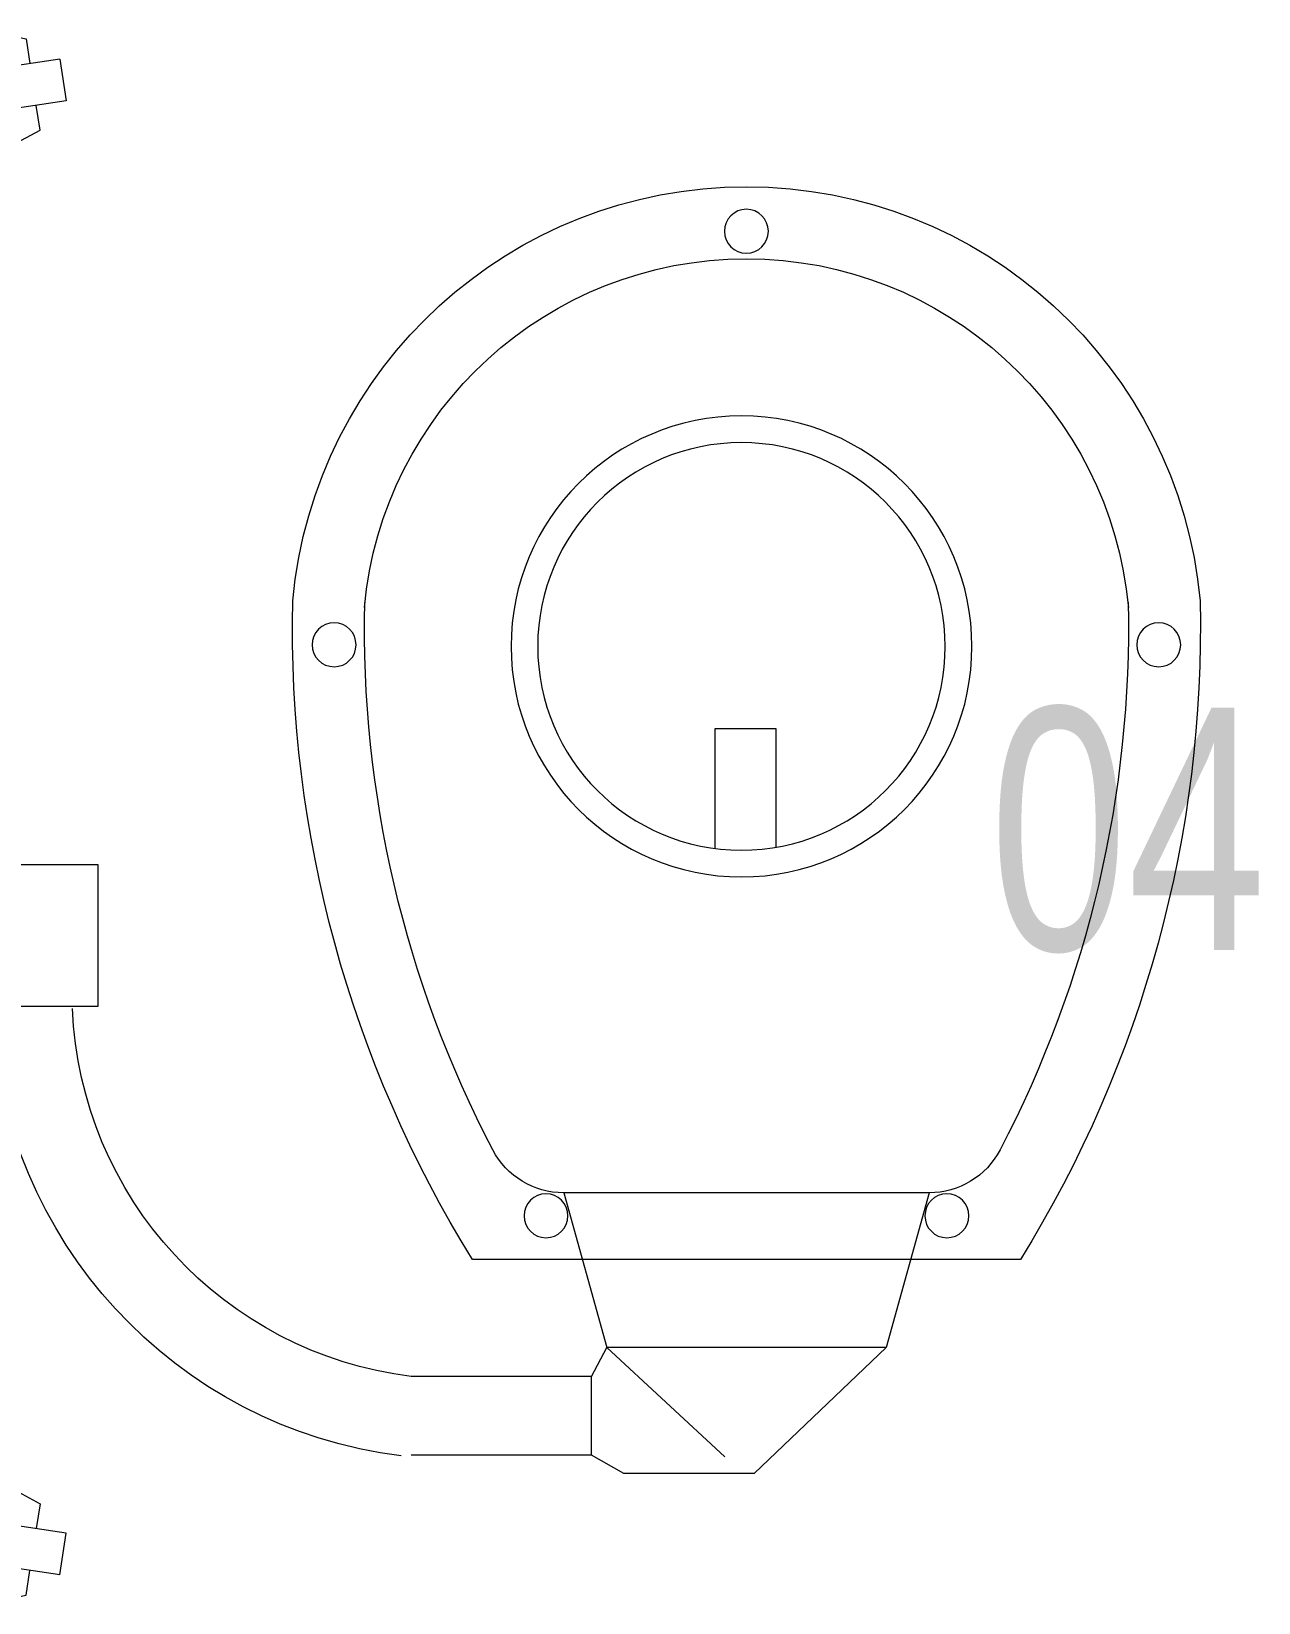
# Model space of a CAD drawing. Header units: inches. Extents: x -12418 to 57169, y -29325 to 19878.
# Drawn here: x 38492 to 38934, y -4406 to -3839 of the extents above; entities that cross this region are included whole.
import ezdxf

# ---------------------------------------------------------------- set-up
doc = ezdxf.new("R2010")
doc.units = ezdxf.units.IN
doc.header["$LTSCALE"] = 25
doc.header["$MEASUREMENT"] = 0
doc.linetypes.add('DASHDOT', pattern=[25.4, 12.7, -6.35, 0, -6.35])
for name, color, linetype, lineweight in [('00-Ground Floor$0$72_EGR_EQP_TAG', 142, 'Continuous', 5), ('00-Ground Floor$0$LOADING', 253, 'Continuous', 5), ('E-LITE-CLNG-CNDT', 6, 'DASHDOT', 35)]:
    doc.layers.add(name, color=color, linetype=linetype, lineweight=lineweight)
doc.styles.add('00-Ground Floor$0$X3G_ENTITY_257CFD', font='swisscl.ttf', dxfattribs={"height": 200})

# ---------------------------------------------------------------- blocks, each defined once
blk = doc.blocks.new('00-Ground Floor$0$mobile light')
at = {"layer": '00-Ground Floor$0$LOADING'}
for p, q in [((1883.783, -497.56), (1883.648, -498.453)), ((1885.103, -497.293), (1883.783, -497.56)), ((1887.038, -497.586), (1885.103, -497.293)), ((1923.945, -497.586), (1925.88, -497.293)), ((1925.88, -497.293), (1927.199, -497.56)), ((1927.199, -497.56), (1927.335, -498.453)), ((1882.577, -498.29), (1882.348, -499.798)), ((1882.577, -498.29), (1885.779, -498.775)), ((1928.406, -498.29), (1925.204, -498.775)), ((1928.406, -498.29), (1928.635, -499.798)), ((1882.348, -499.798), (1885.55, -500.283)), ((1883.285, -500.853), (1883.42, -499.96)), ((1928.635, -499.798), (1925.433, -500.283)), ((1927.698, -500.853), (1927.563, -499.96)), ((1884.466, -501.499), (1883.285, -500.853)), ((1926.517, -501.499), (1927.698, -500.853)), ((1886.401, -501.792), (1884.466, -501.499)), ((1924.582, -501.792), (1926.517, -501.499)), ((1948.762, -501.944), (1947.594, -502.617)), ((1953.468, -501.944), (1948.762, -501.944)), ((1958.228, -506.501), (1953.468, -501.944)), ((1947.594, -502.617), (1941.09, -502.617)), ((1947.594, -502.617), (1947.594, -505.447)), ((1948.15, -506.501), (1952.407, -502.546)), ((1947.594, -505.447), (1941.09, -505.447)), ((1947.594, -505.447), (1948.15, -506.501)), ((1946.595, -512.076), (1948.15, -506.501)), ((1958.228, -506.501), (1948.15, -506.501)), ((1959.783, -512.076), (1958.228, -506.501)), ((1963.077, -509.669), (1943.302, -509.669)), ((1959.783, -512.076), (1946.595, -512.076)), ((1908.009, -522.533), (1909.005, -517.555)), ((1911.69, -517.555), (1909.005, -517.555)), ((1912.686, -522.533), (1911.69, -517.555)), ((1911.69, -517.555), (1914.168, -518.987)), ((1914.168, -518.987), (1914.168, -523.77)), ((1922.729, -518.804), (1921.083, -519.692)), ((1925.383, -518.804), (1922.729, -518.804)), ((1921.083, -519.692), (1914.739, -519.692)), ((1921.083, -519.692), (1921.083, -523.007)), ((1921.083, -519.692), (1921.083, -523.007)), ((1908.009, -522.533), (1908.621, -524.278)), ((1912.686, -522.533), (1911.898, -524.779)), ((1921.083, -523.007), (1914.773, -523.007)), ((1922.729, -523.927), (1921.083, -523.039)), ((1892.682, -528.059), (1892.682, -523.245)), ((1892.682, -523.245), (1906.16, -523.245)), ((1897.496, -528.059), (1897.496, -523.245)), ((1906.16, -523.245), (1906.16, -528.059)), ((1911.898, -524.779), (1914.168, -523.77)), ((1892.682, -523.967), (1883.055, -523.967)), ((1909.151, -524.251), (1906.16, -524.323)), ((1909.151, -524.251), (1909.151, -526.94)), ((1925.383, -523.927), (1922.729, -523.927)), ((1909.151, -526.94), (1906.16, -526.868)), ((1892.682, -527.337), (1883.055, -527.337)), ((1906.16, -528.059), (1892.682, -528.059)), ((1884.466, -549.773), (1883.285, -550.418)), ((1886.401, -549.48), (1884.466, -549.773)), ((1924.582, -549.48), (1926.517, -549.773)), ((1926.517, -549.773), (1927.698, -550.418)), ((1883.285, -550.418), (1883.42, -551.311)), ((1927.698, -550.418), (1927.563, -551.311)), ((1882.348, -551.473), (1885.55, -550.988)), ((1882.577, -552.981), (1882.348, -551.473)), ((1928.635, -551.473), (1925.433, -550.988)), ((1928.406, -552.981), (1928.635, -551.473)), ((1882.577, -552.981), (1885.779, -552.496)), ((1928.406, -552.981), (1925.204, -552.496)), ((1883.783, -553.712), (1883.648, -552.819)), ((1927.199, -553.712), (1927.335, -552.819)), ((1885.103, -553.978), (1883.783, -553.712)), ((1887.038, -553.685), (1885.103, -553.978)), ((1923.945, -553.685), (1925.88, -553.978)), ((1925.88, -553.978), (1927.199, -553.712))]:
    blk.add_line(p, q, dxfattribs=at)
for points in [[(1903.331, -523.245), (1903.331, -514.024), (1891.606, -514.024), (1891.606, -523.967)], [(1954.268, -524.545), (1954.268, -528.818), (1952.047, -528.818), (1952.047, -524.501)], [(1891.606, -527.337), (1891.606, -537.343), (1903.331, -537.343), (1903.331, -528.059)], [(1892.737, -537.343), (1892.737, -539.037), (1895.756, -539.037), (1895.756, -537.343)], [(1898.045, -537.343), (1898.045, -539.503)], [(1898.045, -540.631), (1898.045, -540.869), (1898.527, -541.35), (1900.023, -541.35), (1900.505, -540.869), (1900.505, -537.343)]]:
    blk.add_lwpolyline(points, dxfattribs=at)
for points in [[(1929.779, -518.804), (1925.383, -518.804), (1925.383, -523.927), (1929.779, -523.927)], [(1899.3, -539.503), (1888.501, -539.503), (1888.501, -540.631), (1899.3, -540.631)]]:
    blk.add_lwpolyline(points, close=True, dxfattribs=at)
for centre, radius in [((1945.956, -511.248), 0.793), ((1960.423, -511.248), 0.793), ((1953.011, -531.79), 8.316), ((1953.011, -531.79), 7.353), ((1938.31, -531.849), 0.793), ((1968.069, -531.849), 0.793), ((1953.189, -546.769), 0.793)]:
    blk.add_circle(centre, radius, dxfattribs=at)
for centre, radius, start, end in [((1888.019, -499.886), 2.5, 90, 270), ((1888.019, -525.636), 28.25, 12.1463, 90), ((1922.964, -525.636), 28.25, 90, 128.2073), ((1922.964, -499.886), 2.5, 270, 90), ((1888.019, -525.636), 23.25, 20.3387, 90), ((1922.964, -525.636), 23.25, 90, 126.3743), ((1942.823, -519.308), 16.857, 97.1293, 177.6115), ((1942.823, -519.308), 13.969, 97.1293, 177.6115), ((1922.964, -525.636), 28.25, 138.4974, 155.7305), ((1980.129, -532.488), 43.324, 148.2167, 181.2501), ((1926.249, -532.488), 43.324, 358.7499, 31.7833), ((1922.964, -525.636), 23.25, 138.7224, 150.0382), ((1946.595, -514.964), 2.888, 90, 152.4092), ((1959.783, -514.964), 2.888, 27.5908, 90), ((1980.129, -532.488), 40.725, 152.4092, 181.2501), ((1926.249, -532.488), 40.725, 358.7499, 27.5908), ((1911.937, -521.378), 3.271, 313.0112, 46.9888), ((1888.019, -525.636), 28.25, 270, 5.3386), ((1883.055, -525.652), 1.685, 90, 270), ((1910.317, -525.596), 1.779, 229.0673, 130.9327), ((1888.019, -525.636), 23.25, 270, 356.3184), ((1953.189, -531.933), 13.843, 185.2361, 354.7639), ((1953.189, -531.933), 16.442, 185.2361, 354.7639), ((1922.964, -525.636), 28.25, 204.483, 208.105), ((1922.964, -525.636), 23.25, 210.2349, 221.2776), ((1922.964, -525.636), 28.25, 213.7985, 221.5026), ((1922.964, -525.636), 23.25, 233.6257, 270), ((1922.964, -525.636), 28.25, 231.7927, 270), ((1888.019, -551.386), 2.5, 90, 270), ((1922.964, -551.386), 2.5, 270, 90)]:
    blk.add_arc(centre, radius, start, end, dxfattribs=at)
blk = doc.blocks.new('00-Ground Floor')
at = {"layer": '00-Ground Floor$0$LOADING', "xscale": -10, "yscale": 10, "zscale": 10, "rotation": 180}
blk.add_blockref('00-Ground Floor$0$mobile light', (19217.66, -9379.19), dxfattribs=at)
at = {"layer": '00-Ground Floor$0$72_EGR_EQP_TAG', "insert": (38887.13, -4083.38, 0), "char_height": 87.473, "attachment_point": 2, "style": '00-Ground Floor$0$X3G_ENTITY_257CFD'}
blk.add_mtext('04', dxfattribs=at)

msp = doc.modelspace()

# ---------------------------------------------------------------- block references
at = {"layer": 'E-LITE-CLNG-CNDT'}
msp.add_blockref('00-Ground Floor', (0, 0), dxfattribs=at)

doc.saveas('drawing.dxf')
